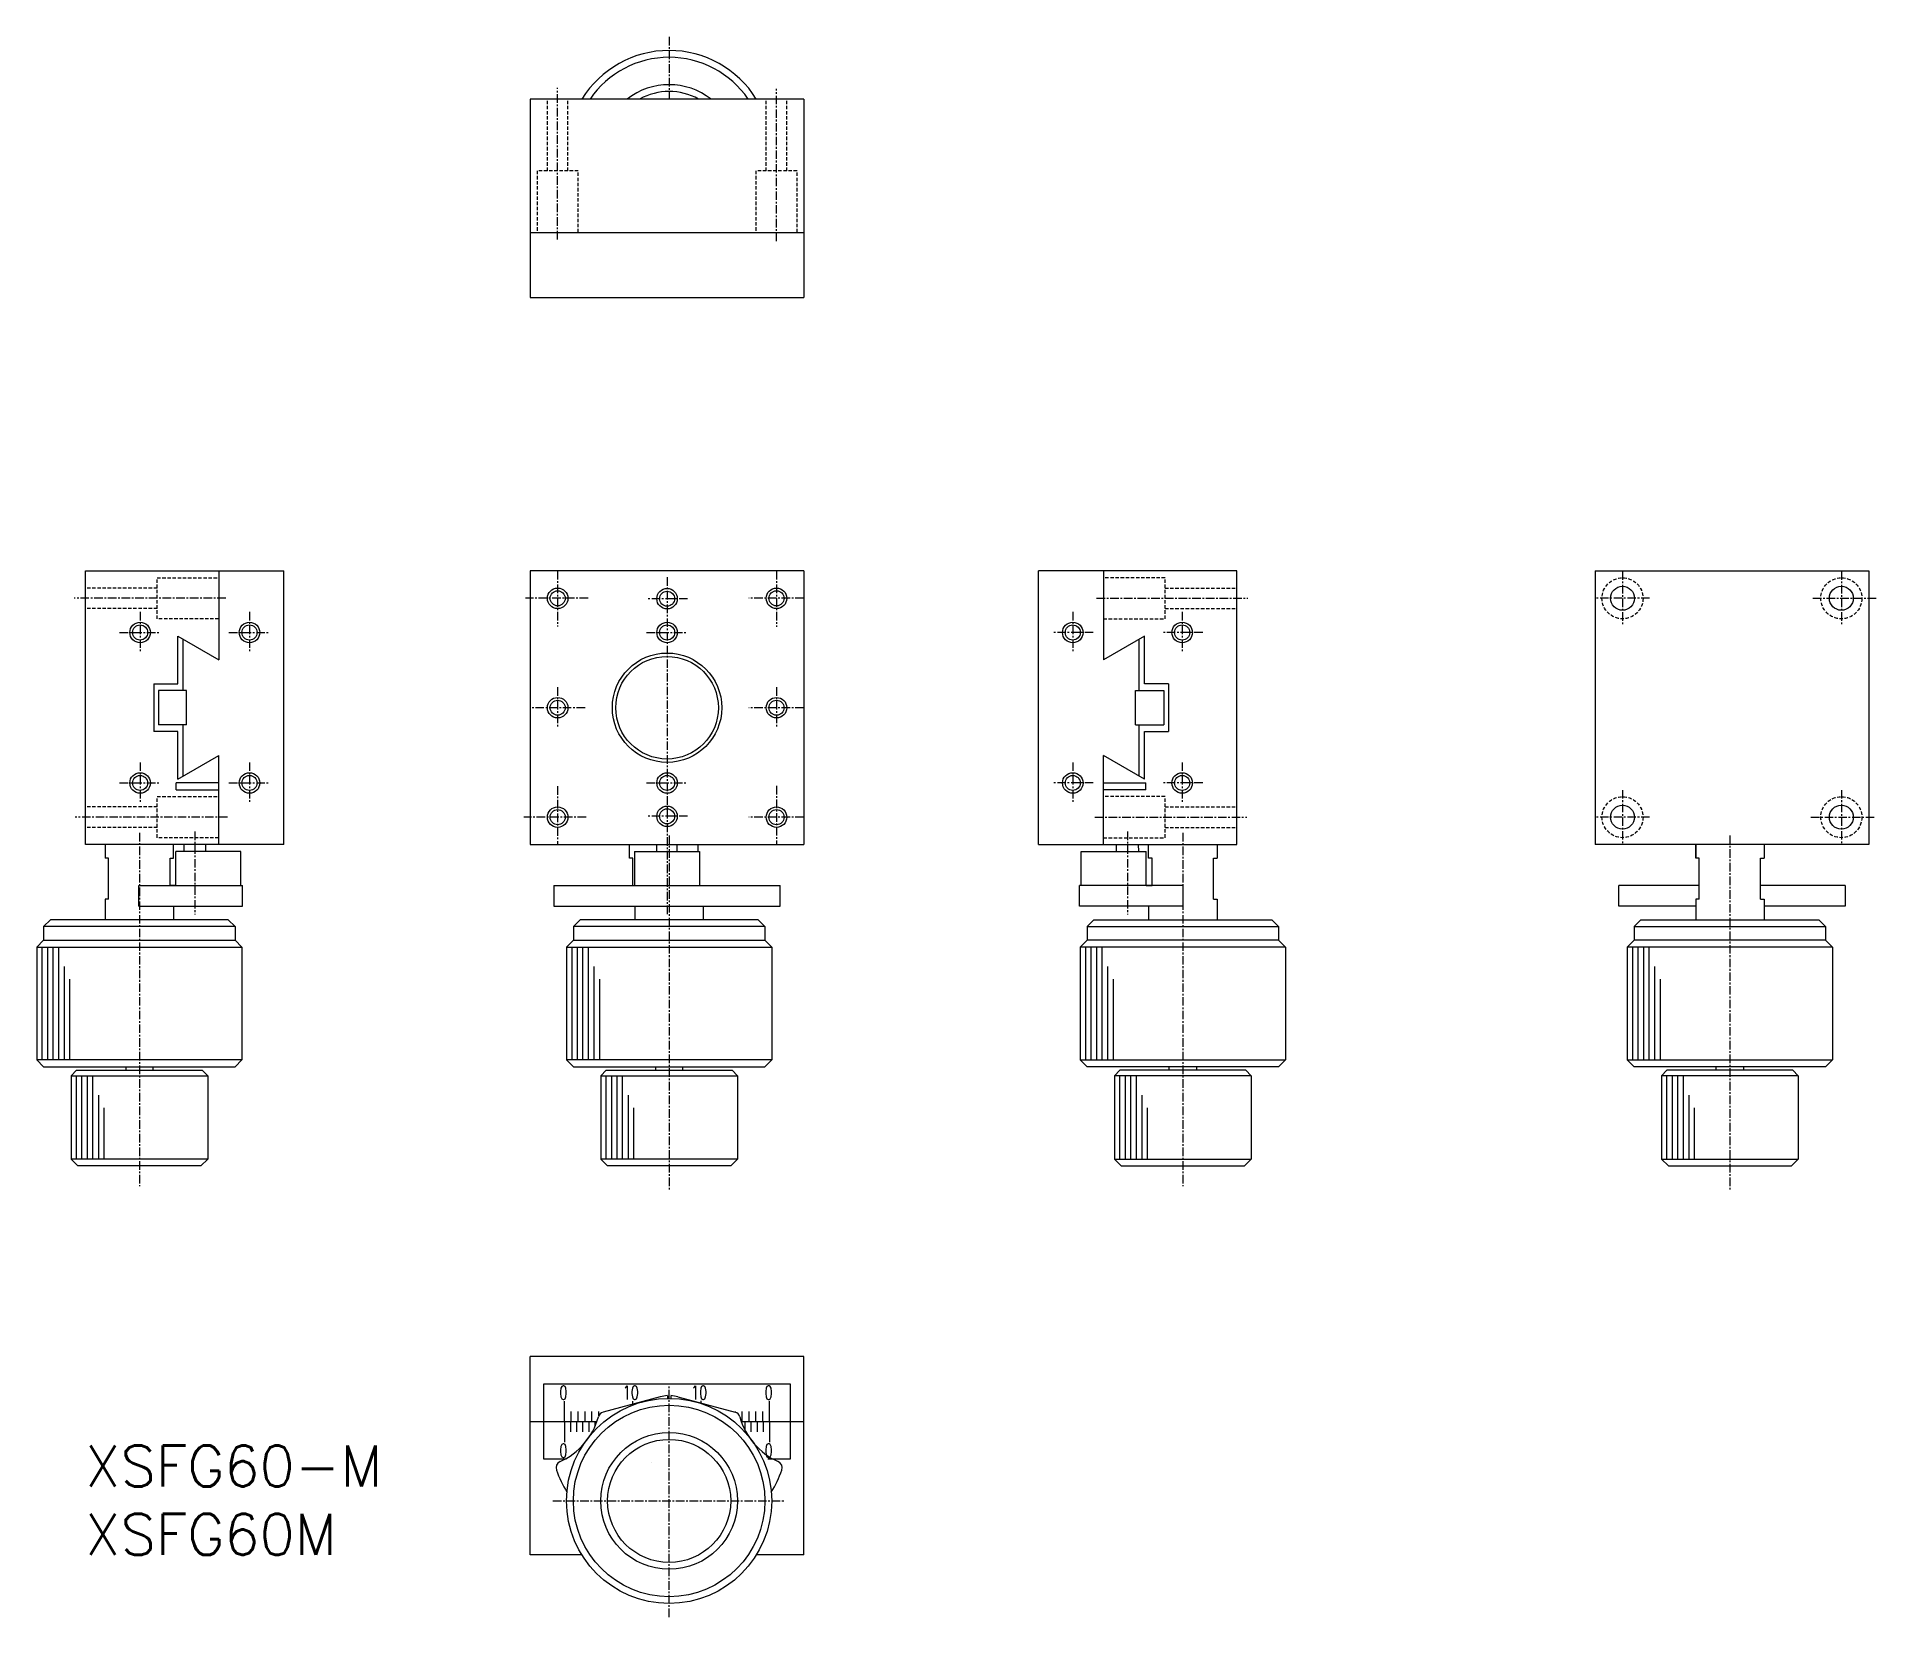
# Model space of a CAD drawing. Extents: x 1352 to 1621, y 2404 to 2635.
import ezdxf

# ---------------------------------------------------------------- set-up
doc = ezdxf.new("R2010")
doc.units = 0
doc.linetypes.add('CENTER', pattern=[2, 1.25, -0.25, 0.25, -0.25])
doc.linetypes.add('DASHED', pattern=[0.75, 0.5, -0.25])
doc.layers.get('0').update_dxf_attribs({"linetype": 'CONTINUOUS'})
doc.layers.add('CENTER', color=1, linetype='CENTER')
doc.styles.get("Standard").update_dxf_attribs({"font": 'TXT', "bigfont": 'BIGFONT'})

msp = doc.modelspace()

# ---------------------------------------------------------------- linework, layer by layer
at = {"color": 7, "linetype": 'CONTINUOUS'}
for p, q in [((1464.07, 2625.51), (1424.07, 2625.51)), ((1424.07, 2625.51), (1424.07, 2596.51)), ((1464.07, 2625.51), (1464.07, 2596.51)), ((1424.07, 2606.01), (1464.07, 2606.01)), ((1424.07, 2596.51), (1464.07, 2596.51)), ((1359.01, 2516.51), (1359.01, 2556.51)), ((1359.01, 2556.51), (1388.01, 2556.51)), ((1378.51, 2556.51), (1378.51, 2543.51)), ((1388.01, 2516.51), (1388.01, 2556.51)), ((1464.07, 2556.51), (1424.07, 2556.51)), ((1424.07, 2556.51), (1424.07, 2516.51)), ((1464.07, 2556.51), (1464.07, 2516.51)), ((1498.39, 2516.51), (1498.39, 2556.51)), ((1527.39, 2556.51), (1498.39, 2556.51)), ((1507.89, 2556.51), (1507.89, 2543.51)), ((1527.39, 2516.51), (1527.39, 2556.51)), ((1579.78, 2556.51), (1619.78, 2556.51)), ((1579.78, 2556.51), (1579.78, 2516.51)), ((1619.78, 2556.51), (1619.78, 2516.51)), ((1372.51, 2540.01), (1372.51, 2546.98)), ((1372.51, 2546.98), (1378.51, 2543.51)), ((1373.31, 2539.01), (1373.31, 2546.51)), ((1513.89, 2546.98), (1507.89, 2543.51)), ((1513.09, 2539.01), (1513.09, 2546.51)), ((1513.89, 2540.01), (1513.89, 2546.98)), ((1369.01, 2540.01), (1369.01, 2533.01)), ((1369.01, 2540.01), (1372.51, 2540.01)), ((1517.39, 2540.01), (1513.89, 2540.01)), ((1517.39, 2540.01), (1517.39, 2533.01)), ((1373.81, 2539.01), (1369.71, 2539.01)), ((1369.71, 2539.01), (1369.71, 2534.01)), ((1373.81, 2534.01), (1373.81, 2539.01)), ((1512.59, 2539.01), (1516.69, 2539.01)), ((1512.59, 2534.01), (1512.59, 2539.01)), ((1516.69, 2539.01), (1516.69, 2534.01)), ((1373.81, 2534.01), (1369.71, 2534.01)), ((1373.31, 2526.51), (1373.31, 2534.01)), ((1512.59, 2534.01), (1516.69, 2534.01)), ((1513.09, 2526.51), (1513.09, 2534.01)), ((1372.51, 2533.01), (1369.01, 2533.01)), ((1372.51, 2526.05), (1372.51, 2533.01)), ((1513.89, 2526.05), (1513.89, 2533.01)), ((1513.89, 2533.01), (1517.39, 2533.01)), ((1372.51, 2526.05), (1378.51, 2529.51)), ((1378.51, 2516.51), (1378.51, 2529.51)), ((1513.89, 2526.05), (1507.89, 2529.51)), ((1507.89, 2516.51), (1507.89, 2529.51)), ((1378.51, 2525.51), (1372.31, 2525.51)), ((1372.31, 2524.51), (1372.31, 2525.51)), ((1372.31, 2524.51), (1378.51, 2524.51)), ((1507.89, 2525.51), (1514.09, 2525.51)), ((1514.09, 2524.51), (1507.89, 2524.51)), ((1514.09, 2524.51), (1514.09, 2525.51)), ((1388.01, 2516.51), (1359.01, 2516.51)), ((1361.91, 2516.51), (1361.91, 2514.51)), ((1371.91, 2514.51), (1371.91, 2516.51)), ((1381.76, 2515.51), (1372.26, 2515.51)), ((1372.26, 2510.51), (1372.26, 2515.51)), ((1377.01, 2515.51), (1373.01, 2515.51)), ((1373.42, 2516.51), (1373.41, 2515.51)), ((1376.61, 2515.51), (1376.62, 2516.51)), ((1381.76, 2510.51), (1381.76, 2515.51)), ((1424.07, 2516.51), (1464.07, 2516.51)), ((1438.57, 2514.51), (1438.57, 2516.51)), ((1439.32, 2515.51), (1439.32, 2510.51)), ((1439.32, 2515.51), (1448.82, 2515.51)), ((1442.57, 2515.51), (1442.57, 2516.51)), ((1445.57, 2515.51), (1445.57, 2516.51)), ((1448.57, 2516.51), (1448.57, 2515.51)), ((1448.82, 2515.51), (1448.82, 2510.51)), ((1498.39, 2516.51), (1527.39, 2516.51)), ((1504.64, 2515.51), (1514.14, 2515.51)), ((1504.64, 2510.51), (1504.64, 2515.51)), ((1509.39, 2515.51), (1513.39, 2515.51)), ((1509.79, 2515.51), (1509.78, 2516.51)), ((1512.98, 2516.51), (1512.99, 2515.51)), ((1514.14, 2510.51), (1514.14, 2515.51)), ((1514.49, 2514.51), (1514.49, 2516.51)), ((1524.49, 2516.51), (1524.49, 2514.51)), ((1619.78, 2516.51), (1579.78, 2516.51)), ((1594.48, 2516.51), (1594.48, 2514.51)), ((1594.48, 2514.51), (1594.48, 2516.51)), ((1604.48, 2516.51), (1604.48, 2514.51)), ((1362.41, 2514.51), (1361.91, 2514.51)), ((1362.41, 2508.51), (1362.41, 2514.51)), ((1371.41, 2514.51), (1371.91, 2514.51)), ((1371.41, 2510.51), (1371.41, 2514.51)), ((1439.07, 2514.51), (1438.57, 2514.51)), ((1439.07, 2510.51), (1439.07, 2514.51)), ((1514.99, 2514.51), (1514.49, 2514.51)), ((1514.99, 2510.51), (1514.99, 2514.51)), ((1523.99, 2508.51), (1523.99, 2514.51)), ((1523.99, 2514.51), (1524.49, 2514.51)), ((1594.98, 2514.51), (1594.48, 2514.51)), ((1594.98, 2508.51), (1594.98, 2514.51)), ((1603.98, 2508.51), (1603.98, 2514.51)), ((1603.98, 2514.51), (1604.48, 2514.51)), ((1366.84, 2510.51), (1382.01, 2510.51)), ((1366.84, 2507.51), (1366.84, 2510.51)), ((1372.26, 2510.51), (1371.41, 2510.51)), ((1382.01, 2507.51), (1382.01, 2510.51)), ((1427.53, 2510.51), (1427.53, 2507.51)), ((1427.53, 2510.51), (1460.61, 2510.51)), ((1460.61, 2507.51), (1460.61, 2510.51)), ((1519.56, 2510.51), (1504.39, 2510.51)), ((1504.39, 2507.51), (1504.39, 2510.51)), ((1514.14, 2510.51), (1514.99, 2510.51)), ((1519.56, 2507.51), (1519.56, 2510.51)), ((1594.98, 2510.51), (1583.25, 2510.51)), ((1583.25, 2507.51), (1583.25, 2510.51)), ((1616.32, 2510.51), (1603.98, 2510.51)), ((1616.32, 2510.51), (1616.32, 2507.51)), ((1361.91, 2508.51), (1361.91, 2505.51)), ((1362.41, 2508.51), (1361.91, 2508.51)), ((1366.84, 2507.51), (1382.01, 2507.51)), ((1371.91, 2507.51), (1371.91, 2505.51)), ((1427.53, 2507.51), (1460.61, 2507.51)), ((1439.37, 2507.51), (1439.37, 2505.51)), ((1449.37, 2507.51), (1449.37, 2505.51)), ((1519.56, 2507.51), (1504.39, 2507.51)), ((1514.49, 2507.51), (1514.49, 2505.51)), ((1523.99, 2508.51), (1524.49, 2508.51)), ((1524.49, 2508.51), (1524.49, 2505.51)), ((1594.48, 2507.51), (1583.25, 2507.51)), ((1594.48, 2508.51), (1594.48, 2505.51)), ((1594.98, 2508.51), (1594.48, 2508.51)), ((1594.48, 2507.51), (1594.48, 2505.51)), ((1603.98, 2508.51), (1604.48, 2508.51)), ((1604.48, 2508.51), (1604.48, 2505.51)), ((1616.32, 2507.51), (1604.48, 2507.51)), ((1352.91, 2504.51), (1353.91, 2505.51)), ((1352.91, 2504.51), (1352.91, 2502.51)), ((1379.91, 2505.51), (1353.91, 2505.51)), ((1379.91, 2505.51), (1380.91, 2504.51)), ((1380.91, 2504.51), (1380.91, 2502.51)), ((1430.37, 2504.51), (1431.37, 2505.51)), ((1430.37, 2504.51), (1430.37, 2502.51)), ((1457.37, 2505.51), (1431.37, 2505.51)), ((1457.37, 2505.51), (1458.37, 2504.51)), ((1458.37, 2504.51), (1458.37, 2502.51)), ((1506.49, 2505.51), (1505.49, 2504.51)), ((1505.49, 2504.51), (1505.49, 2502.51)), ((1506.49, 2505.51), (1532.49, 2505.51)), ((1533.49, 2504.51), (1532.49, 2505.51)), ((1533.49, 2504.51), (1533.49, 2502.51)), ((1586.48, 2505.51), (1585.48, 2504.51)), ((1585.48, 2504.51), (1585.48, 2502.51)), ((1586.48, 2505.51), (1612.48, 2505.51)), ((1613.48, 2504.51), (1612.48, 2505.51)), ((1613.48, 2504.51), (1613.48, 2502.51)), ((1351.91, 2501.51), (1352.91, 2502.51)), ((1351.91, 2501.51), (1351.91, 2485.01)), ((1352.91, 2502.51), (1380.91, 2502.51)), ((1381.91, 2501.51), (1380.91, 2502.51)), ((1381.91, 2501.51), (1381.91, 2485.01)), ((1429.37, 2501.51), (1430.37, 2502.51)), ((1429.37, 2501.51), (1429.37, 2485.01)), ((1430.37, 2502.51), (1458.37, 2502.51)), ((1459.37, 2501.51), (1458.37, 2502.51)), ((1459.37, 2501.51), (1459.37, 2485.01)), ((1504.49, 2501.51), (1505.49, 2502.51)), ((1504.49, 2501.51), (1504.49, 2485.01)), ((1533.49, 2502.51), (1505.49, 2502.51)), ((1534.49, 2501.51), (1533.49, 2502.51)), ((1534.49, 2501.51), (1534.49, 2485.01)), ((1584.48, 2501.51), (1585.48, 2502.51)), ((1584.48, 2501.51), (1584.48, 2485.01)), ((1613.48, 2502.51), (1585.48, 2502.51)), ((1614.48, 2501.51), (1613.48, 2502.51)), ((1614.48, 2501.51), (1614.48, 2485.01)), ((1351.91, 2485.01), (1352.91, 2484.01)), ((1352.91, 2484.01), (1380.91, 2484.01)), ((1357.71, 2483.51), (1356.91, 2482.71)), ((1356.91, 2482.71), (1356.91, 2470.51)), ((1357.71, 2483.51), (1376.11, 2483.51)), ((1364.91, 2484.01), (1364.91, 2483.51)), ((1368.91, 2483.51), (1368.91, 2484.01)), ((1376.91, 2482.71), (1376.11, 2483.51)), ((1376.91, 2482.71), (1376.91, 2470.51)), ((1381.91, 2485.01), (1380.91, 2484.01)), ((1429.37, 2485.01), (1430.37, 2484.01)), ((1430.37, 2484.01), (1458.37, 2484.01)), ((1435.17, 2483.51), (1434.37, 2482.71)), ((1434.37, 2482.71), (1434.37, 2470.51)), ((1435.17, 2483.51), (1453.57, 2483.51)), ((1442.37, 2484.01), (1442.37, 2483.51)), ((1446.37, 2483.51), (1446.37, 2484.01)), ((1454.37, 2482.71), (1453.57, 2483.51)), ((1454.37, 2482.71), (1454.37, 2470.51)), ((1459.37, 2485.01), (1458.37, 2484.01)), ((1504.49, 2485.01), (1505.49, 2484.01)), ((1533.49, 2484.01), (1505.49, 2484.01)), ((1509.49, 2482.71), (1510.29, 2483.51)), ((1509.49, 2482.71), (1509.49, 2470.51)), ((1528.69, 2483.51), (1510.29, 2483.51)), ((1517.49, 2483.51), (1517.49, 2484.01)), ((1521.49, 2484.01), (1521.49, 2483.51)), ((1528.69, 2483.51), (1529.49, 2482.71)), ((1529.49, 2482.71), (1529.49, 2470.51)), ((1534.49, 2485.01), (1533.49, 2484.01)), ((1584.48, 2485.01), (1585.48, 2484.01)), ((1613.48, 2484.01), (1585.48, 2484.01)), ((1589.48, 2482.71), (1590.28, 2483.51)), ((1589.48, 2482.71), (1589.48, 2470.51)), ((1608.68, 2483.51), (1590.28, 2483.51)), ((1597.48, 2483.51), (1597.48, 2484.01)), ((1601.48, 2484.01), (1601.48, 2483.51)), ((1608.68, 2483.51), (1609.48, 2482.71)), ((1609.48, 2482.71), (1609.48, 2470.51)), ((1614.48, 2485.01), (1613.48, 2484.01)), ((1357.91, 2469.51), (1356.91, 2470.51)), ((1375.91, 2469.51), (1357.91, 2469.51)), ((1376.91, 2470.51), (1375.91, 2469.51)), ((1435.37, 2469.51), (1434.37, 2470.51)), ((1453.37, 2469.51), (1435.37, 2469.51)), ((1454.37, 2470.51), (1453.37, 2469.51)), ((1509.49, 2470.51), (1510.49, 2469.51)), ((1510.49, 2469.51), (1528.49, 2469.51)), ((1528.49, 2469.51), (1529.49, 2470.51)), ((1589.48, 2470.51), (1590.48, 2469.51)), ((1590.48, 2469.51), (1608.48, 2469.51)), ((1608.48, 2469.51), (1609.48, 2470.51)), ((1424.07, 2412.63), (1424.07, 2441.63)), ((1464.07, 2441.63), (1424.07, 2441.63)), ((1464.07, 2412.63), (1464.07, 2441.63)), ((1443.08, 2435.76), (1434.73, 2433.52)), ((1444.12, 2435.91), (1444.12, 2435.53)), ((1444.62, 2435.91), (1444.62, 2435.53)), ((1445.66, 2435.76), (1454.01, 2433.52)), ((1424.07, 2432.13), (1433.81, 2432.13)), ((1454.93, 2432.13), (1464.07, 2432.13)), ((1431.62, 2412.63), (1424.07, 2412.63)), ((1464.07, 2412.63), (1457.12, 2412.63)), ((1464.07, 2412.63), (1457.12, 2412.63))]:
    msp.add_line(p, q, dxfattribs=at)
at = {"color": 3, "linetype": 'DASHED'}
for p, q in [((1426.57, 2615.01), (1426.57, 2625.51)), ((1429.57, 2615.01), (1429.57, 2625.51)), ((1458.57, 2615.01), (1458.57, 2625.51)), ((1461.57, 2615.01), (1461.57, 2625.51)), ((1425.07, 2615.01), (1425.07, 2606.01)), ((1431.07, 2615.01), (1425.07, 2615.01)), ((1431.07, 2606.01), (1431.07, 2615.01)), ((1457.07, 2615.01), (1457.07, 2606.01)), ((1463.07, 2615.01), (1457.07, 2615.01)), ((1463.07, 2606.01), (1463.07, 2615.01)), ((1369.51, 2555.51), (1378.51, 2555.51)), ((1369.51, 2549.51), (1369.51, 2555.51)), ((1516.89, 2555.51), (1507.89, 2555.51)), ((1516.89, 2549.51), (1516.89, 2555.51)), ((1369.51, 2554.01), (1359.01, 2554.01)), ((1516.89, 2554.01), (1527.39, 2554.01)), ((1369.51, 2551.01), (1359.01, 2551.01)), ((1516.89, 2551.01), (1527.39, 2551.01)), ((1378.51, 2549.51), (1369.51, 2549.51)), ((1507.89, 2549.51), (1516.89, 2549.51)), ((1369.51, 2523.51), (1378.51, 2523.51)), ((1369.51, 2517.51), (1369.51, 2523.51)), ((1516.89, 2523.51), (1507.89, 2523.51)), ((1516.89, 2517.51), (1516.89, 2523.51)), ((1369.51, 2522.01), (1359.01, 2522.01)), ((1516.89, 2522.01), (1527.39, 2522.01)), ((1369.51, 2519.01), (1359.01, 2519.01)), ((1516.89, 2519.01), (1527.39, 2519.01)), ((1378.51, 2517.51), (1369.51, 2517.51)), ((1507.89, 2517.51), (1516.89, 2517.51))]:
    msp.add_line(p, q, dxfattribs=at)
at = {"color": 3, "linetype": 'CONTINUOUS'}
for p, q in [((1380.91, 2504.51), (1352.91, 2504.51)), ((1458.37, 2504.51), (1430.37, 2504.51)), ((1505.49, 2504.51), (1533.49, 2504.51)), ((1585.48, 2504.51), (1613.48, 2504.51)), ((1351.91, 2501.51), (1381.91, 2501.51)), ((1352.71, 2485.01), (1352.71, 2501.51)), ((1353.51, 2485.01), (1353.51, 2501.51)), ((1354.31, 2485.01), (1354.31, 2501.51)), ((1355.11, 2485.01), (1355.11, 2501.51)), ((1429.37, 2501.51), (1459.37, 2501.51)), ((1430.17, 2485.01), (1430.17, 2501.51)), ((1430.97, 2485.01), (1430.97, 2501.51)), ((1431.77, 2485.01), (1431.77, 2501.51)), ((1432.57, 2485.01), (1432.57, 2501.51)), ((1534.49, 2501.51), (1504.49, 2501.51)), ((1505.29, 2485.01), (1505.29, 2501.51)), ((1506.09, 2485.01), (1506.09, 2501.51)), ((1506.89, 2485.01), (1506.89, 2501.51)), ((1507.69, 2485.01), (1507.69, 2501.51)), ((1614.48, 2501.51), (1584.48, 2501.51)), ((1585.28, 2485.01), (1585.28, 2501.51)), ((1586.08, 2485.01), (1586.08, 2501.51)), ((1586.88, 2485.01), (1586.88, 2501.51)), ((1587.68, 2485.01), (1587.68, 2501.51)), ((1355.91, 2498.68), (1355.91, 2485.01)), ((1356.71, 2496.83), (1356.71, 2485.01)), ((1433.37, 2498.68), (1433.37, 2485.01)), ((1434.17, 2496.83), (1434.17, 2485.01)), ((1508.49, 2498.68), (1508.49, 2485.01)), ((1509.29, 2496.83), (1509.29, 2485.01)), ((1588.48, 2498.68), (1588.48, 2485.01)), ((1589.28, 2496.83), (1589.28, 2485.01)), ((1381.91, 2485.01), (1351.91, 2485.01)), ((1356.91, 2482.71), (1376.91, 2482.71)), ((1357.71, 2470.51), (1357.71, 2482.71)), ((1358.51, 2470.51), (1358.51, 2482.71)), ((1359.31, 2470.51), (1359.31, 2482.71)), ((1360.11, 2470.51), (1360.11, 2482.71)), ((1459.37, 2485.01), (1429.37, 2485.01)), ((1434.37, 2482.71), (1454.37, 2482.71)), ((1435.17, 2470.51), (1435.17, 2482.71)), ((1435.97, 2470.51), (1435.97, 2482.71)), ((1436.77, 2470.51), (1436.77, 2482.71)), ((1437.57, 2470.51), (1437.57, 2482.71)), ((1504.49, 2485.01), (1534.49, 2485.01)), ((1529.49, 2482.71), (1509.49, 2482.71)), ((1510.29, 2470.51), (1510.29, 2482.71)), ((1511.09, 2470.51), (1511.09, 2482.71)), ((1511.89, 2470.51), (1511.89, 2482.71)), ((1512.69, 2470.51), (1512.69, 2482.71)), ((1584.48, 2485.01), (1614.48, 2485.01)), ((1609.48, 2482.71), (1589.48, 2482.71)), ((1590.28, 2470.51), (1590.28, 2482.71)), ((1591.08, 2470.51), (1591.08, 2482.71)), ((1591.88, 2470.51), (1591.88, 2482.71)), ((1592.68, 2470.51), (1592.68, 2482.71)), ((1360.91, 2479.88), (1360.91, 2470.51)), ((1361.71, 2478.03), (1361.71, 2470.51)), ((1438.37, 2479.88), (1438.37, 2470.51)), ((1439.17, 2478.03), (1439.17, 2470.51)), ((1513.49, 2479.88), (1513.49, 2470.51)), ((1514.29, 2478.03), (1514.29, 2470.51)), ((1593.48, 2479.88), (1593.48, 2470.51)), ((1594.28, 2478.03), (1594.28, 2470.51)), ((1376.91, 2470.51), (1356.91, 2470.51)), ((1454.37, 2470.51), (1434.37, 2470.51)), ((1509.49, 2470.51), (1529.49, 2470.51)), ((1589.48, 2470.51), (1609.48, 2470.51)), ((1426.07, 2437.63), (1462.07, 2437.63)), ((1426.07, 2426.63), (1426.07, 2437.63)), ((1462.07, 2437.63), (1462.07, 2426.63)), ((1429.07, 2432.13), (1429.07, 2435.13)), ((1439.07, 2434.68), (1439.07, 2435.13)), ((1449.07, 2434.84), (1449.07, 2435.16)), ((1459.07, 2432.13), (1459.07, 2435.13)), ((1429.07, 2432.13), (1429.07, 2429.13)), ((1429.97, 2432.13), (1429.97, 2430.63)), ((1430.07, 2432.13), (1430.07, 2433.63)), ((1430.87, 2430.63), (1430.87, 2432.13)), ((1431.07, 2432.13), (1431.07, 2433.63)), ((1431.77, 2430.63), (1431.77, 2432.13)), ((1432.07, 2432.13), (1432.07, 2433.63)), ((1432.67, 2430.63), (1432.67, 2432.13)), ((1433.07, 2432.13), (1433.07, 2433.63)), ((1433.57, 2431.51), (1433.57, 2432.13)), ((1434.07, 2432.95), (1434.07, 2433.63)), ((1454.07, 2433.5), (1454.07, 2433.63)), ((1455.07, 2432.13), (1455.07, 2433.63)), ((1455.47, 2430.63), (1455.47, 2432.13)), ((1456.07, 2432.13), (1456.07, 2433.63)), ((1456.37, 2430.63), (1456.37, 2432.13)), ((1457.07, 2432.13), (1457.07, 2433.63)), ((1457.27, 2430.63), (1457.27, 2432.13)), ((1458.07, 2432.13), (1458.07, 2433.63)), ((1458.17, 2430.63), (1458.17, 2432.13)), ((1459.07, 2432.13), (1459.07, 2429.13)), ((1429.34, 2426.63), (1426.07, 2426.63)), ((1462.07, 2426.63), (1458.8, 2426.63))]:
    msp.add_line(p, q, dxfattribs=at)
at = {"color": 3, "linetype": 'DASHED'}
for centre in [(1583.78, 2552.51), (1615.78, 2552.51), (1583.78, 2520.51), (1615.78, 2520.51)]:
    msp.add_circle(centre, 3, dxfattribs=at)
at = {"color": 3, "linetype": 'CONTINUOUS'}
for centre, radius in [((1428.07, 2552.51), 1.5), ((1444.07, 2552.45), 1.5), ((1460.07, 2552.51), 1.5), ((1367.01, 2547.51), 1.5), ((1383.01, 2547.51), 1.5), ((1444.07, 2547.51), 1.5), ((1503.39, 2547.51), 1.5), ((1519.39, 2547.51), 1.5), ((1444.07, 2536.51), 8), ((1428.07, 2536.51), 1.5), ((1460.07, 2536.51), 1.5), ((1367.01, 2525.51), 1.5), ((1383.01, 2525.51), 1.5), ((1444.07, 2525.51), 1.5), ((1503.39, 2525.51), 1.5), ((1519.39, 2525.51), 1.5), ((1428.07, 2520.51), 1.5), ((1444.07, 2520.63), 1.5), ((1460.07, 2520.51), 1.5)]:
    msp.add_circle(centre, radius, dxfattribs=at)
at = {"color": 7, "linetype": 'CONTINUOUS'}
for centre, radius in [((1428.07, 2552.51), 1.1), ((1444.07, 2552.45), 1.1), ((1460.07, 2552.51), 1.1), ((1583.78, 2552.51), 1.75), ((1615.78, 2552.51), 1.75), ((1367.01, 2547.51), 1.1), ((1383.01, 2547.51), 1.1), ((1444.07, 2547.51), 1.1), ((1503.39, 2547.51), 1.1), ((1519.39, 2547.51), 1.1), ((1444.07, 2536.51), 7.5), ((1428.07, 2536.51), 1.1), ((1460.07, 2536.51), 1.1), ((1367.01, 2525.51), 1.1), ((1383.01, 2525.51), 1.1), ((1444.07, 2525.51), 1.1), ((1503.39, 2525.51), 1.1), ((1519.39, 2525.51), 1.1), ((1428.07, 2520.51), 1.1), ((1444.07, 2520.63), 1.1), ((1460.07, 2520.51), 1.1), ((1583.78, 2520.51), 1.75), ((1615.78, 2520.51), 1.75), ((1444.37, 2420.53), 15), ((1444.37, 2420.53), 14), ((1444.37, 2420.53), 10), ((1444.37, 2420.53), 9)]:
    msp.add_circle(centre, radius, dxfattribs=at)
for centre, radius, start, end in [((1444.37, 2617.61), 15, 31.7805, 148.2195), ((1444.37, 2617.61), 14, 34.3527, 145.6473), ((1444.37, 2617.61), 10, 52.1855, 127.8145), ((1444.37, 2617.61), 9, 61.3754, 118.6246), ((1444.37, 2430.93), 5, 92.8728, 105), ((1444.37, 2430.93), 5, 75, 87.1287), ((1424.37, 2435.43), 10, 293.9359, 344.8613), ((1434.99, 2432.56), 1, 105, 164.8613), ((1453.75, 2432.56), 1, 15.1387, 75), ((1464.37, 2435.43), 10, 195.1387, 246.0641), ((1428.83, 2425.37), 1, 113.9359, 199.6702), ((1459.91, 2425.37), 1, 340.3298, 66.0641), ((1444.37, 2430.93), 17.5, 199.6702, 211.3562), ((1438.91, 2420.76), 6.1, 61.0521, 61.257), ((1444.37, 2430.93), 17.5, 328.6438, 340.3298)]:
    msp.add_arc(centre, radius, start, end, dxfattribs=at)
at = {"layer": 'CENTER', "color": 1, "linetype": 'CENTER'}
for p, q in [((1444.37, 2634.61), (1444.37, 2625.51)), ((1428.07, 2604.98), (1428.07, 2627.13)), ((1460.07, 2604.75), (1460.07, 2626.98)), ((1428.07, 2556.51), (1428.07, 2548.37)), ((1444.07, 2555.58), (1444.07, 2506.31)), ((1460.07, 2556.51), (1460.07, 2548.33)), ((1583.78, 2556.47), (1583.78, 2548.55)), ((1615.78, 2556.47), (1615.78, 2548.55)), ((1379.54, 2552.51), (1357.38, 2552.51)), ((1367.01, 2550.51), (1367.01, 2544.51)), ((1383.01, 2550.51), (1383.01, 2544.51)), ((1432.52, 2552.51), (1423.35, 2552.51)), ((1447.07, 2552.45), (1441.07, 2552.45)), ((1464.07, 2552.51), (1456.01, 2552.51)), ((1503.39, 2550.51), (1503.39, 2544.51)), ((1506.86, 2552.51), (1529.01, 2552.51)), ((1519.39, 2550.51), (1519.39, 2544.51)), ((1587.74, 2552.51), (1579.82, 2552.51)), ((1611.62, 2552.51), (1620.88, 2552.51)), ((1364.01, 2547.51), (1370.01, 2547.51)), ((1380.01, 2547.51), (1386.01, 2547.51)), ((1441.07, 2547.51), (1447.07, 2547.51)), ((1506.39, 2547.51), (1500.39, 2547.51)), ((1522.39, 2547.51), (1516.39, 2547.51)), ((1428.07, 2539.51), (1428.07, 2533.51)), ((1460.07, 2539.51), (1460.07, 2533.51)), ((1432.07, 2536.51), (1424.01, 2536.51)), ((1464.07, 2536.51), (1456.01, 2536.51)), ((1367.01, 2528.51), (1367.01, 2522.51)), ((1383.01, 2528.51), (1383.01, 2522.51)), ((1503.39, 2528.51), (1503.39, 2522.51)), ((1519.39, 2528.51), (1519.39, 2522.51)), ((1364.01, 2525.51), (1370.01, 2525.51)), ((1380.01, 2525.51), (1386.01, 2525.51)), ((1428.07, 2525.02), (1428.07, 2516.51)), ((1441.07, 2525.51), (1447.07, 2525.51)), ((1460.07, 2525.09), (1460.07, 2516.51)), ((1506.39, 2525.51), (1500.39, 2525.51)), ((1522.39, 2525.51), (1516.39, 2525.51)), ((1583.78, 2524.47), (1583.78, 2516.55)), ((1615.78, 2524.47), (1615.78, 2516.55)), ((1379.77, 2520.51), (1357.54, 2520.51)), ((1432.23, 2520.51), (1423.14, 2520.51)), ((1447.07, 2520.63), (1441.07, 2520.63)), ((1464.07, 2520.51), (1456.04, 2520.51)), ((1506.63, 2520.51), (1528.86, 2520.51)), ((1587.74, 2520.51), (1579.82, 2520.51)), ((1611.34, 2520.51), (1620.66, 2520.51)), ((1366.91, 2518.2), (1366.91, 2466.53)), ((1375.01, 2518.39), (1375.01, 2506.26)), ((1444.37, 2517.81), (1444.37, 2465.85)), ((1511.39, 2518.39), (1511.39, 2506.26)), ((1519.49, 2518.2), (1519.49, 2466.53)), ((1599.48, 2517.81), (1599.48, 2465.85)), ((1444.37, 2403.53), (1444.37, 2437.53)), ((1427.37, 2420.53), (1461.37, 2420.53))]:
    msp.add_line(p, q, dxfattribs=at)

# ---------------------------------------------------------------- texts
at = {"color": 3, "linetype": 'CONTINUOUS'}
for s, width, p in [('0', 0.693741, (1428.32, 2435.38)), ('10', 0.693741, (1437.57, 2435.38)), ('10', 0.693746, (1447.57, 2435.38)), ('0', 0.69374, (1458.32, 2435.38)), ('0', 0.693741, (1428.32, 2426.88)), ('0', 0.69374, (1458.32, 2426.88))]:
    msp.add_text(s, height=2, dxfattribs=dict(at, width=width)).set_placement(p)
at = {"color": 7, "linetype": 'CONTINUOUS'}
for s, p in [('XSFG60-M', (1359.01, 2422.63)), ('XSFG60M', (1359.01, 2412.63))]:
    msp.add_text(s, height=6, dxfattribs=at).set_placement(p)

doc.saveas('drawing.dxf')
